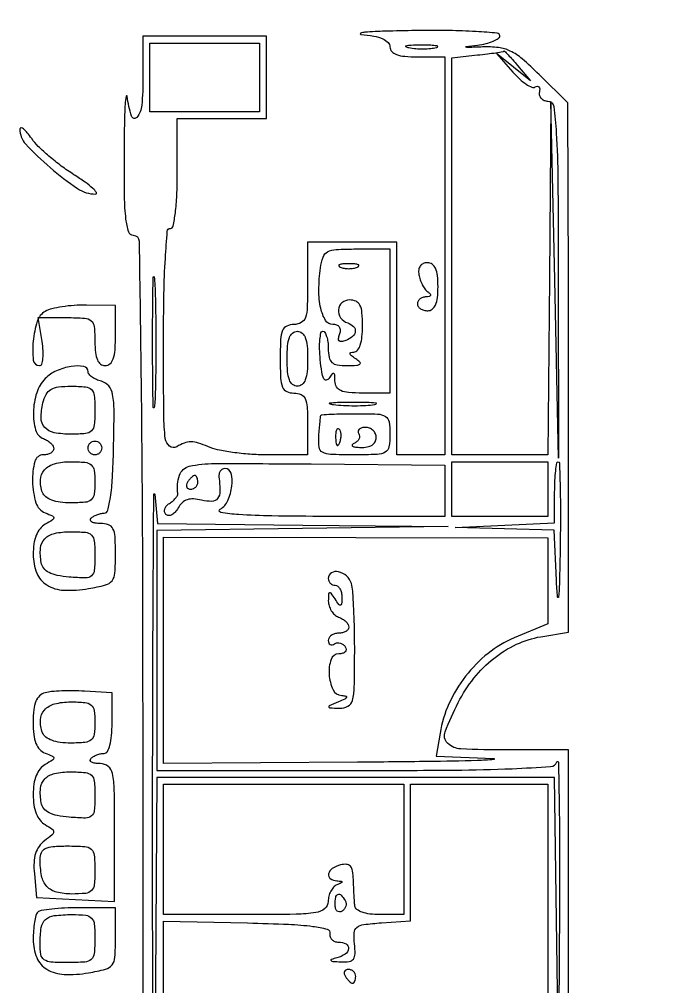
# Model space of a CAD drawing. Extents: x 23 to 255, y 40 to 184.
# Drawn here: x 120.55 to 128.56, y 136.84 to 148.77 of the extents above; entities that cross this region are included whole.
import ezdxf

# ---------------------------------------------------------------- set-up
doc = ezdxf.new("R2010")
doc.units = 0
doc.header["$MEASUREMENT"] = 0

msp = doc.modelspace()

# ---------------------------------------------------------------- linework, layer by layer
for points in [[(207.919475, 175.632891, 0.000007), (191.762556, 175.634099, 0.00002), (173.0434, 175.634494, 0.000013), (151.49745, 175.633531), (95.9364, 175.6296)], [(127.323, 135.902693), (127.323, 137.830946), (127.323, 139.7592), (126.5616, 139.7592, -0.010216), (125.996653, 139.770744, -0.185908), (125.834199, 139.841058, -0.300173), (125.803706, 139.983103, -0.025), (125.96569, 140.344128, -0.050584), (126.158903, 140.6437, -0.055941), (126.402636, 140.887299, -0.058794), (126.682305, 141.061046, -0.067875), (126.981664, 141.154604), (127.323, 141.212272), (127.32564, 142.283486, 0.000625), (127.326316, 142.84035, 0.00019), (127.325964, 143.683444, 0.000191), (127.324849, 144.627893, 0.000208), (127.323035, 145.545042), (127.317791, 147.735384), (126.960832, 148.087293, 0.016823), (126.753458, 148.278413, 0.064538), (126.607153, 148.374705, 0.083142), (126.460998, 148.417889, 0.040172), (126.265487, 148.425927, -0.001042), (126.086998, 148.419296, -0.092499), (126.060822, 148.423237, -0.789089), (126.061428, 148.429326, -0.001964), (126.20205, 148.447932, 0.026812), (126.307378, 148.467233, 0.040172), (126.396233, 148.496201, 0.046776), (126.459223, 148.529713, 0.25225), (126.477, 148.562707, 0.388317), (126.446928, 148.59559, 0.006714), (126.18405, 148.615551, 0.012576), (125.853056, 148.627874, 0.00658), (125.44065, 148.62742, 0.003271), (125.064269, 148.619589, 0.010558), (124.814346, 148.607468, 0.091776), (124.76148, 148.593822, 0.766581), (124.76385, 148.580255, -0.021754), (124.923739, 148.558811, -0.05727), (125.034324, 148.525661, -0.093588), (125.100202, 148.481333, -0.200595), (125.1234, 148.425836, 0.189718), (125.14498, 148.37101, 0.119242), (125.203198, 148.332577, 0.065841), (125.305376, 148.310305, 0.020784), (125.4618, 148.3038), (125.8002, 148.3038), (125.8002, 145.8504), (125.8002, 143.397), (125.5041, 143.397), (125.208, 143.397), (125.208, 144.7083), (125.208, 146.0196), (124.6581, 146.0196), (124.1082, 146.0196), (124.1082, 145.512, -0.008455), (124.103233, 145.218302, -0.072107), (124.08, 145.089, -0.188641), (124.028732, 145.027468, -0.12648), (123.939, 145.0044, 0.110458), (123.850507, 144.984609, 0.189791), (123.79941, 144.930375, 0.083766), (123.775294, 144.819069, 0.011557), (123.7698, 144.5814, 0.011557), (123.775294, 144.343731, 0.083766), (123.79941, 144.232425, 0.189791), (123.850507, 144.178191, 0.110458), (123.939, 144.1584, -0.102588), (124.026605, 144.140234, -0.188085), (124.07765, 144.089662, -0.090841), (124.102341, 143.987458, -0.013964), (124.1082, 143.7777), (124.1082, 143.397), (123.604581, 143.397, -0.017756), (123.395503, 143.404427, -0.016847), (123.183761, 143.426679, -0.017073), (122.997996, 143.459053, -0.055267), (122.879212, 143.498036, 0.031612), (122.761679, 143.542856, 0.075891), (122.669748, 143.556715, 0.087071), (122.585777, 143.541819, 0.052291), (122.494532, 143.497319, -0.32119), (122.406647, 143.502891, -0.192513), (122.353676, 143.598588, -0.029651), (122.334584, 143.887947, -0.00165), (122.3316, 144.792183, -0.004477), (122.336872, 145.381038, -0.010649), (122.354031, 145.818496, -0.005588), (122.378101, 146.153734, -0.39015), (122.4162, 146.1888, 0.358912), (122.451209, 146.217646, 0.01702), (122.477006, 146.37915, 0.020476), (122.495055, 146.595034, 0.010616), (122.5008, 146.8656), (122.5008, 147.5424), (123.0507, 147.5424), (123.6006, 147.5424), (123.6006, 148.05), (123.6006, 148.5576), (122.8392, 148.5576), (122.0778, 148.5576), (122.0778, 148.05, -0.020299), (122.063832, 147.706073, -0.154516), (122.003303, 147.557892, -0.599168), (121.935821, 147.571797, -0.040124), (121.884058, 147.81735, 0.847979), (121.870529, 147.817845, 0.036463), (121.857889, 147.719531, 0.009281), (121.848529, 147.462583, 0.003379), (121.844487, 147.09825, 0.004509), (121.846911, 146.580813, 0.024977), (121.864604, 146.303188, 0.048832), (121.897858, 146.148061, 0.326412), (121.957887, 146.1042, -0.409729), (122.030687, 146.032507, -0.000848), (122.054466, 144.289056, -0.002593), (122.072347, 141.642608, -0.000355), (122.077101, 136.1214, -0.000309), (122.07437, 130.276834, -0.002951)], [(122.200703, 135.354195, -0.000246), (122.197427, 137.6019, -0.000531), (122.197635, 139.751298, -0.000978), (122.203079, 141.499448, -0.000436), (122.211461, 142.910015, -0.952811), (122.224345, 142.91055), (122.256729, 142.551), (124.049614, 142.531625), (125.8425, 142.512249), (124.04475, 142.487642), (122.247, 142.463035), (122.247, 140.984218), (122.247, 139.5054), (124.69335, 139.5054, 0.001897), (125.919291, 139.51005, 0.008719), (126.629798, 139.527833, 0.006699), (127.104198, 139.554361, 0.287016), (127.182371, 139.61115, -0.814946), (127.199255, 139.608072, -0.001555), (127.208789, 139.126683, -0.003766), (127.214199, 138.536198, -0.00207), (127.212384, 137.8134), (127.199726, 135.9099), (127.175046, 137.66535), (127.150367, 139.4208), (124.699564, 139.4208), (122.24876, 139.4208), (122.225827, 135.67725, -0.001134)], [(122.3316, 136.039404), (122.3316, 137.649408), (123.36795, 137.625654, -0.004848), (123.873479, 137.609161, -0.021146), (124.171753, 137.583869, -0.032002), (124.349773, 137.549473, -0.397485), (124.38315, 137.49615, 0.12222), (124.384998, 137.455865, 0.124722), (124.40549, 137.421464, 0.112004), (124.442051, 137.398424, 0.085015), (124.4889, 137.3904, -0.12015), (124.581204, 137.367895, -0.309409), (124.612055, 137.310383, -0.219845), (124.570877, 137.241779, -0.085659), (124.46775, 137.194917, 0.014542), (124.400675, 137.175288, 0.559648), (124.397655, 137.162762, 0.179724), (124.420063, 137.152451, 0.006426), (124.516104, 137.146414, 0.045557), (124.619811, 137.150681, 0.199898), (124.671694, 137.180856, 0.164138), (124.692718, 137.243447, 0.028779), (124.685304, 137.36925, -0.042707), (124.68107, 137.505623, -0.217094), (124.715409, 137.571281, -0.134594), (124.799431, 137.606192, -0.013496), (125.01765, 137.627914), (125.3772, 137.653929), (125.3772, 138.495064), (125.3772, 139.3362), (126.2232, 139.3362), (127.0692, 139.3362), (127.0692, 137.659281), (127.0692, 135.982361)]]:
    msp.add_lwpolyline(points, format="xyb")
for points in [[(123.516, 148.05), (123.516, 147.627), (122.8392, 147.627), (122.1624, 147.627), (122.1624, 148.05), (122.1624, 148.473), (122.8392, 148.473), (123.516, 148.473)], [(127.0692, 142.974), (127.0692, 142.6356), (126.477, 142.6356), (125.8848, 142.6356), (125.8848, 142.974), (125.8848, 143.3124), (126.477, 143.3124), (127.0692, 143.3124)]]:
    msp.add_lwpolyline(points, close=True)
for points in [[(125.695436, 148.414873, -0.041951), (125.625435, 148.402699, -0.020826), (125.535368, 148.39849, -0.020511), (125.441051, 148.401884, -0.028254), (125.357036, 148.413166, -0.082665), (125.319635, 148.427028, -0.67161), (125.32131, 148.439652, -0.053901), (125.383215, 148.448903, -0.008901), (125.5041, 148.451665, -0.009782), (125.625791, 148.449898, -0.038992), (125.699895, 148.441562, -0.417468), (125.708512, 148.428688, -0.285845)], [(126.696538, 148.19805), (126.8577, 148.0077), (126.6462, 148.176295), (126.4347, 148.34489), (126.637347, 148.115452, 0.026509), (126.720392, 148.030914, 0.039124), (126.802322, 147.966919, 0.04475), (126.872654, 147.928911, 0.244607), (126.914394, 147.931996, -0.116721), (126.940801, 147.940782, -0.24775), (126.960109, 147.932688, -0.168461), (126.969215, 147.908075, -0.058119), (126.965546, 147.869784, 0.118611), (126.966563, 147.828258, 0.122088), (126.986405, 147.792243, 0.111703), (127.022522, 147.76744, 0.087469), (127.0692, 147.757745, -0.365403), (127.141687, 147.692751, -0.020089), (127.174175, 147.365692, -0.012753), (127.19334, 146.790905, -0.001628), (127.198991, 145.5543), (127.201882, 143.3547), (127.154536, 145.5543), (127.107189, 147.7539), (127.088194, 145.57545), (127.0692, 143.397), (126.477, 143.397), (125.8848, 143.397), (125.8848, 145.845293), (125.8848, 148.293586), (126.20205, 148.326772, 0.003903), (126.324245, 148.340519, 0.006221), (126.428469, 148.354386, 0.00189), (126.518092, 148.367794, 0.229948), (126.527338, 148.374178, -0.497032), (126.534591, 148.375155, -0.004184), (126.580356, 148.328307, -0.009931), (126.634152, 148.270035, -0.005765)], [(120.561319, 147.4155, 0.197561), (120.631317, 147.229472, 0.027405), (120.934781, 146.937553, 0.02919), (121.27168, 146.679923, 0.149725), (121.494073, 146.6118, 0.600275), (121.504539, 146.631444, 0.062671), (121.460401, 146.682088, 0.02864), (121.363513, 146.759081, 0.012262), (121.226024, 146.851078, -0.018893), (121.071129, 146.95772, -0.016605), (120.917718, 147.080249, -0.016914), (120.78668, 147.200133, -0.047163), (120.706299, 147.295228, 0.018886), (120.651318, 147.368268, 0.048853), (120.604961, 147.415068, 0.14183), (120.575742, 147.427793, 0.443441)], [(125.1234, 145.0467), (125.1234, 144.1584), (124.785, 144.1584, -0.018673), (124.613146, 144.16482, -0.08428), (124.516011, 144.188884, -0.160808), (124.464806, 144.234699, -0.129025), (124.445305, 144.30645, 0.015007), (124.442381, 144.381824, 0.281145), (124.429218, 144.400383, 0.34694), (124.409457, 144.39508, 0.019023), (124.370563, 144.338558, -0.236056), (124.336833, 144.318225, -0.314741), (124.306911, 144.335796, -0.070521), (124.282722, 144.417102, -0.013319), (124.263872, 144.571208, -0.01759), (124.255857, 144.704854, -0.02939), (124.259689, 144.817401, -0.030078), (124.272513, 144.900598, -0.353097), (124.296314, 144.9198, -0.265582), (124.321596, 144.905352, -0.057893), (124.342705, 144.857672, -0.0459), (124.357228, 144.789332, -0.029423), (124.362, 144.7083, 0.046158), (124.372183, 144.598235, 0.16434), (124.406285, 144.537306, 0.149829), (124.472601, 144.506303, 0.036375), (124.59465, 144.498095, 0.011096), (124.713169, 144.501386, 0.155556), (124.752592, 144.516162, 0.461139), (124.753539, 144.540168, 0.043106), (124.7004, 144.5814, -0.021149), (124.647791, 144.618644, -0.167501), (124.631663, 144.643231, -0.405416), (124.640764, 144.659065, -0.066727), (124.67925, 144.664705, 0.232097), (124.723206, 144.686943, 0.082333), (124.756781, 144.751118, 0.054289), (124.778237, 144.852155, 0.025199), (124.785, 144.986271, 0.019815), (124.77842, 145.15224, 0.095714), (124.753346, 145.242805, 0.173451), (124.704695, 145.289639, 0.106117), (124.625946, 145.306543, 0.178289), (124.531486, 145.271755, 0.197749), (124.487247, 145.185646, 0.180219), (124.51484, 145.086898, 0.156243), (124.602042, 145.023086, -0.11165), (124.674394, 144.979309, -0.232981), (124.696212, 144.918883, -0.193684), (124.66222, 144.855754, -0.082141), (124.577808, 144.80626, -0.051615), (124.526024, 144.792302, -0.240886), (124.497517, 144.801517, -0.240886), (124.488302, 144.830024, -0.051615), (124.50226, 144.881808, 0.084001), (124.512339, 144.931839, 0.158293), (124.500963, 144.97099, 0.159471), (124.468845, 144.995801, 0.085575), (124.418971, 145.0044, -0.263439), (124.329569, 145.055017, -0.0813), (124.270273, 145.204251, -0.055856), (124.246816, 145.428193, -0.031058), (124.265852, 145.70235, -0.051662), (124.297773, 145.83588, -0.189832), (124.353554, 145.900374, -0.10904), (124.45877, 145.928961, -0.012018), (124.710002, 145.935), (125.1234, 145.935)], [(124.51005, 145.709771, 0.057986), (124.558273, 145.696545, 0.037979), (124.6158, 145.692169, 0.037979), (124.673327, 145.696545, 0.057986), (124.72155, 145.709771, 0.174857), (124.739264, 145.725615, 0.447206), (124.734108, 145.739907, 0.078554), (124.691216, 145.749803, 0.017491), (124.6158, 145.752442, 0.017491), (124.540384, 145.749803, 0.078554), (124.497492, 145.739907, 0.447206), (124.492336, 145.725615, 0.174857)], [(125.479241, 145.61775, 0.042701), (125.49499, 145.55651, 0.035774), (125.521649, 145.494932, 0.037222), (125.554468, 145.44194, 0.077217), (125.5887, 145.407545, -0.047673), (125.618104, 145.38129, -0.273631), (125.622332, 145.361687, -0.268886), (125.607162, 145.348282, -0.04656), (125.56755, 145.344095, 0.07833), (125.527153, 145.33722, 0.089546), (125.492864, 145.318329, 0.099425), (125.469931, 145.290567, 0.123684), (125.4618, 145.2582, 0.148195), (125.471577, 145.225937, 0.098894), (125.499077, 145.198451, 0.082425), (125.540186, 145.179919, 0.064853), (125.5887, 145.1736, 0.164293), (125.645335, 145.192726, 0.129352), (125.685386, 145.2441, 0.075863), (125.708672, 145.333999, 0.025511), (125.7156, 145.4697, 0.025126), (125.708675, 145.607425, 0.078899), (125.685121, 145.696701, 0.135655), (125.643999, 145.747027, 0.155241), (125.584991, 145.7658, 0.106017), (125.534472, 145.754966, 0.132787), (125.497541, 145.724701, 0.12006), (125.478525, 145.677268, 0.077316)], [(122.225274, 144.048496, -0.053751), (122.215023, 143.979905, -0.862966), (122.205244, 143.980974, -0.007856), (122.198668, 144.276761, -0.001661), (122.197017, 144.7929, -0.001615), (122.198745, 145.308291, -0.008594), (122.205442, 145.58996, -0.903981), (122.215109, 145.590539, -0.030672), (122.225451, 145.486696, -0.005878), (122.234235, 145.151322, -0.003639), (122.237055, 144.757158, -0.003649), (122.234166, 144.367802, -0.006561)], [(120.87225, 145.16483, 0.189337), (120.774642, 145.043942, 0.050651), (120.72368, 144.79735, 0.055143), (120.725435, 144.566156, 0.380126), (120.803481, 144.4968, 0.323234), (120.830842, 144.516551, 0.053846), (120.845359, 144.583779, 0.041807), (120.847417, 144.679388, 0.024713), (120.834712, 144.7929), (120.786661, 145.089), (121.136131, 145.089, -0.014668), (121.358168, 145.082485, -0.162469), (121.439488, 145.04993, -0.196375), (121.477067, 144.977758, -0.023067), (121.4856, 144.7929, 0.025511), (121.492528, 144.657199, 0.075863), (121.515814, 144.5673, 0.129352), (121.555865, 144.515926, 0.164293), (121.6125, 144.4968, 0.185614), (121.671225, 144.519378, 0.127247), (121.710996, 144.579612, 0.065232), (121.733187, 144.689006, 0.017469), (121.7394, 144.866771), (121.7394, 145.236742), (121.37985, 145.242904, 0.021492), (121.231337, 145.239066, 0.020953), (121.082428, 145.222512, 0.021394), (120.953125, 145.19692, 0.069893)], [(124.1082, 144.5814, -0.020272), (124.101721, 144.42166, -0.069535), (124.079119, 144.32055, -0.128937), (124.039238, 144.26412, -0.176579), (123.9813, 144.243, -0.176579), (123.923362, 144.26412, -0.128937), (123.883481, 144.32055, -0.069535), (123.860879, 144.42166, -0.020272), (123.8544, 144.5814, -0.020272), (123.860879, 144.74114, -0.069535), (123.883481, 144.84225, -0.128937), (123.923362, 144.89868, -0.176579), (123.9813, 144.9198, -0.176579), (124.039238, 144.89868, -0.128937), (124.079119, 144.84225, -0.069535), (124.101721, 144.74114, -0.020272)], [(120.87225, 144.336625, 0.118622), (120.767602, 144.16296, 0.069512), (120.726949, 143.922356, 0.075789), (120.753958, 143.703354, 0.236885), (120.8511, 143.596794, -0.048303), (120.899643, 143.572565, -0.053891), (120.940723, 143.54021, -0.061199), (120.96881, 143.505027, -0.13875), (120.978, 143.472549, -0.164455), (120.968258, 143.44373, -0.095748), (120.940723, 143.419192, -0.076852), (120.899636, 143.402611, -0.057609), (120.8511, 143.397, 0.339874), (120.744539, 143.315106, 0.072586), (120.715831, 143.067387, 0.065833), (120.758652, 142.803748, 0.231653), (120.87225, 142.681262, -0.013333), (120.963143, 142.64343, -0.295615), (120.978, 142.620497, -0.259519), (120.963948, 142.595246, -0.010895), (120.87225, 142.541107, 0.099877), (120.808968, 142.486643, 0.070699), (120.762272, 142.405068, 0.058341), (120.733629, 142.298338, 0.036425), (120.7242, 142.169073, 0.094655), (120.767911, 141.940246, 0.161716), (120.891709, 141.792715, 0.129263), (121.102763, 141.728609, 0.051334), (121.407333, 141.74837, 0.020893), (121.615455, 141.792544, 0.166916), (121.696255, 141.84568, 0.149822), (121.731857, 141.940014, 0.015861), (121.7394, 142.177736, 0.013943), (121.733512, 142.388841, 0.100514), (121.707864, 142.486781, 0.197954), (121.653702, 142.534617, 0.083343), (121.5561, 142.551, -0.032949), (121.489949, 142.555364, -0.089022), (121.445283, 142.569638, -0.220083), (121.429299, 142.590636, -0.256082), (121.43625, 142.61445, -0.064082), (121.467737, 142.638757, -0.039128), (121.510055, 142.659262, -0.038656), (121.555959, 142.673246, -0.054664), (121.5984, 142.6779, 0.340383), (121.644635, 142.7135, 0.027988), (121.677278, 142.872485, 0.02318), (121.701571, 143.114133, 0.007745), (121.715194, 143.469169, 0.004688), (121.721575, 143.942234, 0.044943), (121.704332, 144.142906, 0.128763), (121.656539, 144.246663, 0.158109), (121.567144, 144.303886, -0.039605), (121.503556, 144.326019, -0.051085), (121.449805, 144.356524, -0.060693), (121.412776, 144.390301, -0.179399), (121.401, 144.422067, 0.364839), (121.34717, 144.48602, 0.083109), (121.194242, 144.486881, 0.064414), (121.010674, 144.43233, 0.093983)], [(121.4856, 143.9469, -0.021784), (121.477779, 143.767472, -0.174173), (121.443657, 143.693463, -0.177507), (121.370586, 143.658835, -0.022802), (121.194493, 143.6508, -0.045265), (120.9827, 143.670013, -0.164732), (120.866285, 143.734744, -0.186913), (120.821613, 143.850871, -0.06097), (120.844747, 144.036308, -0.059785), (120.885194, 144.142049, -0.137866), (120.943247, 144.20328, -0.106869), (121.035108, 144.234242, -0.028048), (121.191112, 144.243, -0.022163), (121.369847, 144.235073, -0.176677), (121.443415, 144.200584, -0.175603), (121.477742, 144.126715, -0.02184)], [(124.934565, 144.013351, -0.024559), (124.826239, 144.002308, -0.012695), (124.690114, 143.99862, -0.01259), (124.54967, 144.001918, -0.018638), (124.426965, 144.012488, -0.069146), (124.379357, 144.025217, -0.756877), (124.380819, 144.036919, -0.031761), (124.476443, 144.045278, -0.005499), (124.6581, 144.047585, -0.005888), (124.84048, 144.045747, -0.025342), (124.948697, 144.037885, -0.556092), (124.954215, 144.025933, -0.212532)], [(125.1234, 143.6508, -0.040222), (125.110946, 143.496233, -0.227178), (125.065005, 143.43016, -0.121018), (124.965485, 143.402018, -0.00868), (124.676456, 143.397, -0.008243), (124.390374, 143.401717, -0.116294), (124.292043, 143.428352, -0.243547), (124.249777, 143.490539, -0.048134), (124.246583, 143.62965, -0.002117), (124.253623, 143.720327, -0.003087), (124.260658, 143.800172, -0.001529), (124.267256, 143.867888, -0.053557), (124.270527, 143.88345, -0.308719), (124.281604, 143.892007, -0.002422), (124.399637, 143.898387, -0.007608), (124.537734, 143.903077, -0.004682), (124.7004, 143.9046, -0.009722), (124.971119, 143.899336, -0.126045), (125.067, 143.87076, -0.222479), (125.11147, 143.804708, -0.0387)], [(124.453279, 143.60145, 0.018894), (124.458274, 143.538311, 0.168741), (124.47023, 143.513628, 0.470617), (124.485648, 143.515087, 0.054073), (124.504391, 143.550337, 0.051402), (124.517592, 143.596603, 0.05415), (124.520758, 143.643772, 0.060344), (124.514061, 143.684829, 0.126455), (124.497713, 143.712487, 0.296942), (124.479197, 143.716397, 0.208169), (124.463576, 143.700954, 0.077125), (124.454209, 143.660347, 0.028489)], [(124.738234, 143.658026, -0.131107), (124.748131, 143.625204, -0.121773), (124.740788, 143.590794, -0.105417), (124.716766, 143.56001, -0.07888), (124.679777, 143.537805, 0.132361), (124.657668, 143.521122, 0.452471), (124.660634, 143.505582, 0.10372), (124.696482, 143.493477, 0.020972), (124.76385, 143.488279, 0.055142), (124.841924, 143.494153, 0.094793), (124.902438, 143.517924, 0.120857), (124.940412, 143.557327, 0.132361), (124.9542, 143.6085, 0.103052), (124.944113, 143.656923, 0.098802), (124.915456, 143.698123, 0.09695), (124.87265, 143.725731, 0.095165), (124.822307, 143.7354, 0.059426), (124.77524, 143.729786, 0.127308), (124.743205, 143.712671, 0.191306), (124.731013, 143.687356, 0.157368)], [(121.5702, 143.4816, -0.099038), (121.563741, 143.449313, -0.097945), (121.545349, 143.421851, -0.097945), (121.517887, 143.403459, -0.099038), (121.4856, 143.397, -0.099038), (121.453313, 143.403459, -0.097945), (121.425851, 143.421851, -0.097945), (121.407459, 143.449313, -0.099038), (121.401, 143.4816, -0.099038), (121.407459, 143.513887, -0.097945), (121.425851, 143.541349, -0.097945), (121.453313, 143.559741, -0.099038), (121.4856, 143.5662, -0.099038), (121.517887, 143.559741, -0.097945), (121.545349, 143.541349, -0.097945), (121.563741, 143.513887, -0.099038)], [(121.4856, 143.0586, -0.032192), (121.476099, 142.911188, -0.186585), (121.439554, 142.843917, -0.156398), (121.363202, 142.812181, -0.020917), (121.186845, 142.8048, -0.032025), (121.05817, 142.81305, -0.055587), (120.954262, 142.838381, -0.072248), (120.879729, 142.878561, -0.14238), (120.839394, 142.9317, -0.10098), (120.812977, 143.09022, -0.177742), (120.862597, 143.211639, -0.146319), (120.989138, 143.28757, -0.06255), (121.186845, 143.3124, -0.020917), (121.363202, 143.305019, -0.156398), (121.439554, 143.273283, -0.186585), (121.476099, 143.206012, -0.032192)], [(125.800167, 142.95285), (125.8002, 142.6356), (124.34085, 142.638173, -0.003184), (123.66525, 142.643666, -0.013281), (123.258601, 142.660372, -0.02539), (123.036834, 142.68675, -0.70079), (123.02955, 142.726976, 0.157395), (123.124841, 142.83321, 0.075191), (123.174093, 143.011985, 0.092999), (123.163512, 143.17028, 0.342131), (123.089291, 143.2278, 0.124261), (123.056709, 143.219575, 0.116034), (123.030957, 143.196736, 0.103799), (123.016157, 143.162435, 0.082595), (123.014715, 143.12205, -0.029887), (123.026896, 142.946752, -0.165102), (122.997768, 142.858154, -0.234264), (122.928045, 142.823114, -0.062923), (122.801377, 142.838417, 0.046312), (122.701509, 142.853852, 0.09537), (122.623398, 142.84369, 0.109856), (122.56174, 142.806867, 0.075992), (122.511622, 142.742543, -0.05322), (122.47501, 142.690882, -0.089144), (122.43341, 142.657918, -0.128365), (122.393788, 142.64835, -0.194136), (122.361545, 142.662055, -0.144628), (122.344668, 142.693086, -0.130494), (122.34645, 142.729683, -0.105896), (122.367522, 142.766556, -0.071883), (122.404726, 142.797709, 0.035609), (122.446494, 142.827829, 0.043395), (122.480662, 142.861811, 0.048983), (122.503228, 142.89455, 0.161031), (122.508026, 142.920009, -0.11175), (122.52833, 143.146171, -0.266117), (122.648801, 143.255842, -0.054789), (122.960669, 143.289925, -0.002014), (124.150467, 143.284402), (125.800135, 143.2701)], [(127.22159, 142.27605, -0.001506), (127.21261, 141.809146, -0.021526), (127.201752, 141.643075, -0.907383), (127.189591, 141.643213, -0.009544), (127.175584, 141.85305), (127.146387, 142.4664), (126.536744, 142.48321), (125.9271, 142.50002), (126.54045, 142.529216), (127.1538, 142.558413), (127.1538, 142.935406, -0.01053), (127.156844, 143.079948, -0.017406), (127.166226, 143.201658, -0.011538), (127.179301, 143.298064, -0.368691), (127.1961, 143.3124, -0.40513), (127.213012, 143.296006, -0.00163), (127.221037, 143.007972, -0.006378), (127.224996, 142.673436, -0.003824)], [(122.6277, 143.0586, 0.082592), (122.614459, 143.026274, 0.161196), (122.617091, 142.998851, 0.182303), (122.634979, 142.980623, 0.108972), (122.665007, 142.974, 0.093332), (122.699207, 142.98044, 0.09642), (122.728282, 142.998851, 0.099167), (122.747742, 143.02632, 0.105053), (122.7546, 143.0586, 0.042167), (122.751864, 143.090989, 0.061769), (122.743641, 143.118349, 0.081139), (122.731559, 143.136901, 0.210953), (122.717293, 143.1432, 0.151918), (122.699465, 143.137655, 0.038439), (122.675586, 143.118349, 0.035638), (122.650457, 143.090983, 0.029505)], [(121.4856, 142.156733, -0.020351), (121.478145, 141.973645, -0.200017), (121.443478, 141.906436, -0.181334), (121.369432, 141.880161, -0.016244), (121.169054, 141.890243, -0.027303), (121.020666, 141.910754, -0.071766), (120.919462, 141.946011, -0.105838), (120.856074, 141.998265, -0.121369), (120.823499, 142.069492, -0.068949), (120.814738, 142.2456, -0.169227), (120.867263, 142.362197, -0.151848), (120.985908, 142.428698, -0.052417), (121.183598, 142.44948, -0.020785), (121.367824, 142.441819, -0.173385), (121.442631, 142.407828, -0.179533), (121.477549, 142.334738, -0.022603)], [(127.0692, 141.845331), (127.0692, 141.315581), (126.653913, 141.140127, 0.068649), (126.332064, 140.948588, 0.059101), (126.055308, 140.66817, 0.058792), (125.850565, 140.32916, 0.066345), (125.740621, 139.965213), (125.694627, 139.681782), (126.403063, 139.653111, -0.932186), (126.403433, 139.64067, -0.018151), (126.201349, 139.627804, -0.003724), (125.595174, 139.615778, -0.001295), (124.72155, 139.60722), (122.3316, 139.59), (122.3316, 140.986456), (122.3316, 142.382912), (124.7004, 142.378996), (127.0692, 142.37508)], [(124.362, 141.8742, 0.099038), (124.368459, 141.841913, 0.097945), (124.386851, 141.814451, 0.097945), (124.414313, 141.796059, 0.099038), (124.4466, 141.7896, -0.17131), (124.478775, 141.778243, -0.095191), (124.505968, 141.74611, -0.075283), (124.52413, 141.698185, -0.055234), (124.529905, 141.64155, -0.011938), (124.527202, 141.558734, -0.327416), (124.514119, 141.542861, -0.309569), (124.494267, 141.550147, -0.011213), (124.4466, 141.6204, 0.01177), (124.399192, 141.690103, 0.317113), (124.379191, 141.697084, 0.319339), (124.366011, 141.680593, 0.011862), (124.363295, 141.596595, 0.077357), (124.37229, 141.535343, 0.065569), (124.399657, 141.475855, 0.067443), (124.440483, 141.427069, 0.093497), (124.4889, 141.397194, -0.048303), (124.537443, 141.372965, -0.053891), (124.578523, 141.34061, -0.061199), (124.60661, 141.305427, -0.13875), (124.6158, 141.272949, -0.164455), (124.606058, 141.24413, -0.095748), (124.578523, 141.219592, -0.076852), (124.537436, 141.203011, -0.057609), (124.4889, 141.1974, 0.06887), (124.440397, 141.190687, 0.085131), (124.399277, 141.171082, 0.099915), (124.371782, 141.141972, 0.140337), (124.362, 141.107807, 0.098926), (124.368076, 141.077399, 0.176081), (124.385134, 141.05883, 0.169366), (124.410693, 141.055133, 0.090666), (124.440754, 141.066887, -0.108373), (124.474873, 141.078867, -0.099685), (124.511984, 141.076006, -0.095498), (124.546375, 141.058706, -0.090427), (124.572647, 141.02958, -0.138012), (124.582009, 140.996934, -0.191021), (124.571038, 140.968857, -0.139589), (124.539664, 140.949904, -0.066605), (124.492549, 140.9436, 0.320719), (124.396903, 140.875215, 0.099927), (124.372651, 140.689979, 0.092731), (124.421677, 140.501089, 0.278436), (124.528045, 140.430054, -0.040092), (124.579392, 140.423559, -0.49129), (124.586835, 140.408209, -0.164422), (124.564933, 140.386409, -0.012823), (124.4889, 140.3514, 0.003206), (124.37534, 140.301737, 0.345481), (124.367981, 140.287834, 0.350073), (124.379738, 140.277546, 0.003242), (124.503087, 140.272746, 0.136459), (124.604669, 140.297479, 0.20256), (124.66014, 140.368804, 0.060113), (124.683023, 140.529763, 0.004688), (124.688139, 140.96475, 0.005663), (124.685652, 141.242844, 0.007051), (124.67677, 141.501167, 0.005842), (124.663754, 141.717281, 0.05229), (124.6471, 141.81075, 0.141149), (124.588709, 141.903626, 0.128224), (124.487719, 141.95544, 0.19069), (124.400379, 141.941536, 0.26497)], [(120.87225, 140.463419, 0.120445), (120.803669, 140.425729, 0.110765), (120.757647, 140.359588, 0.072214), (120.731887, 140.255722, 0.024737), (120.7242, 140.100448, 0.026682), (120.732347, 139.947889, 0.066258), (120.758773, 139.839444, 0.094529), (120.804889, 139.765863, 0.114167), (120.87225, 139.720262, -0.013333), (120.963143, 139.68243, -0.295615), (120.978, 139.659497, -0.259519), (120.963948, 139.634246, -0.010895), (120.87225, 139.580107, 0.099776), (120.809055, 139.525741, 0.070514), (120.762344, 139.444284, 0.058333), (120.733654, 139.337865, 0.036717), (120.7242, 139.2093, 0.03682), (120.733674, 139.080826, 0.058044), (120.762403, 138.97419, 0.069992), (120.809124, 138.892379, 0.099449), (120.87225, 138.83769, -0.021275), (120.959227, 138.783376, -0.256305), (120.976431, 138.74936, -0.213355), (120.958396, 138.712401, -0.014957), (120.865591, 138.639402, 0.077105), (120.796598, 138.569701, 0.081169), (120.753433, 138.483535, 0.066391), (120.734625, 138.373862, 0.033033), (120.738691, 138.232666), (120.7665, 137.9403), (121.247433, 137.915093), (121.728365, 137.889886), (121.728365, 138.739943, 0.00365), (121.72448, 139.272041, 0.047929), (121.702792, 139.467723, 0.174299), (121.648769, 139.555579, 0.170207), (121.550583, 139.59, -0.034022), (121.48655, 139.594362, -0.092918), (121.443662, 139.608638, -0.226512), (121.428721, 139.629628, -0.244329), (121.43625, 139.65345, -0.064082), (121.467737, 139.677757, -0.039128), (121.510055, 139.698262, -0.038656), (121.555959, 139.712246, -0.054664), (121.5984, 139.7169, 0.27184), (121.63922, 139.740864, 0.062624), (121.670348, 139.817901, 0.043937), (121.690686, 139.935598, 0.020825), (121.6971, 140.089538), (121.6971, 140.462175), (121.3587, 140.48271, 0.012741), (121.218283, 140.487645, 0.012321), (121.076215, 140.485514, 0.012327), (120.951353, 140.477476, 0.043487)], [(121.4856, 140.0976, -0.032192), (121.476099, 139.950188, -0.186585), (121.439554, 139.882917, -0.156398), (121.363202, 139.851181, -0.020917), (121.186845, 139.8438, -0.032025), (121.05817, 139.85205, -0.055587), (120.954262, 139.877381, -0.072248), (120.879729, 139.917561, -0.14238), (120.839394, 139.9707, -0.10098), (120.812977, 140.12922, -0.177742), (120.862597, 140.250639, -0.146319), (120.989138, 140.32657, -0.06255), (121.186845, 140.3514, -0.020917), (121.363202, 140.344019, -0.156398), (121.439554, 140.312283, -0.186585), (121.476099, 140.245012, -0.032192)], [(121.4856, 139.195733, -0.020351), (121.478145, 139.012645, -0.200017), (121.443478, 138.945436, -0.181334), (121.369432, 138.919161, -0.016244), (121.169054, 138.929243, -0.027303), (121.020666, 138.949754, -0.071766), (120.919462, 138.985011, -0.105838), (120.856074, 139.037265, -0.121369), (120.823499, 139.108492, -0.068949), (120.814738, 139.2846, -0.169227), (120.867263, 139.401197, -0.151848), (120.985908, 139.467698, -0.052417), (121.183598, 139.48848, -0.020785), (121.367824, 139.480819, -0.173385), (121.442631, 139.446828, -0.179533), (121.477549, 139.373738, -0.022603)], [(125.2926, 138.5325), (125.2926, 137.7288), (124.9965, 137.7288, -0.030045), (124.876526, 137.736016, -0.053089), (124.77996, 137.758242, -0.0724), (124.714623, 137.791995, -0.216275), (124.690065, 137.83455, -0.008541), (124.68562, 137.889753, -0.002564), (124.680721, 137.973922, -0.00257), (124.676193, 138.068444, -0.002785), (124.672771, 138.160507, 0.032982), (124.662275, 138.26779, 0.140491), (124.634968, 138.325401, 0.20088), (124.587696, 138.348384, 0.078116), (124.513906, 138.34099, 0.080763), (124.412558, 138.296101, 0.192641), (124.366081, 138.229891, 0.308097), (124.387946, 138.172895, 0.136762), (124.46775, 138.145121, -0.011437), (124.523027, 138.140358, -0.382689), (124.5312, 138.131244, -0.295955), (124.52357, 138.119482, -0.009076), (124.46775, 138.095771, 0.113869), (124.427284, 138.067471, 0.064373), (124.393064, 138.018003, 0.059088), (124.369877, 137.956133, 0.060204), (124.362, 137.89095, -0.227942), (124.319424, 137.802411, -0.12971), (124.208433, 137.753328, -0.03649), (123.967278, 137.732674, -0.003122), (123.3468, 137.7288), (122.3316, 137.7288), (122.3316, 138.5325), (122.3316, 139.3362), (123.8121, 139.3362), (125.2926, 139.3362)], [(121.4856, 138.2787, -0.02172), (121.477823, 138.099751, -0.172432), (121.443947, 138.025567, -0.178488), (121.371477, 137.990769, -0.023606), (121.198551, 137.9826, -0.061228), (121.011704, 138.005567, -0.148518), (120.893682, 138.07623, -0.136504), (120.828946, 138.205231, -0.048481), (120.8088, 138.412519, -0.104772), (120.826084, 138.494097, -0.178375), (120.874054, 138.543507, -0.094356), (120.96822, 138.568457, -0.017714), (121.1472, 138.5748, -0.01583), (121.360479, 138.568046, -0.165362), (121.440279, 138.535144, -0.192545), (121.477213, 138.462708, -0.022778)], [(124.569887, 137.903846, -0.108373), (124.581867, 137.869727, -0.099685), (124.579006, 137.832616, -0.095498), (124.561706, 137.798225, -0.090427), (124.53258, 137.771953, -0.136093), (124.499928, 137.762456, -0.190788), (124.471857, 137.773167, -0.140899), (124.452912, 137.804117, -0.067432), (124.4466, 137.850707, -0.039415), (124.453804, 137.941955, -0.25701), (124.481048, 137.977006, -0.315493), (124.519936, 137.96895, -0.050477)], [(120.7806, 137.757, 0.133225), (120.758669, 137.718742, 0.022261), (120.740768, 137.635204, 0.023034), (120.728333, 137.53254, 0.018619), (120.7242, 137.421577, 0.098964), (120.768653, 137.199183, 0.160048), (120.893567, 137.054434, 0.1264), (121.105252, 136.991276, 0.051509), (121.407333, 137.01077, 0.020893), (121.615455, 137.054944, 0.166916), (121.696255, 137.10808, 0.149822), (121.731857, 137.202414, 0.015861), (121.7394, 137.440136), (121.7394, 137.8134), (121.2882, 137.8134, 0.01161), (121.11126, 137.809291, 0.016057), (120.952973, 137.796832, 0.012597), (120.82395, 137.779196, 0.157369)], [(121.4856, 137.4327, -0.022778), (121.477213, 137.248692, -0.192545), (121.440279, 137.176256, -0.165362), (121.360479, 137.143354, -0.01583), (121.1472, 137.1366, -0.015813), (120.943825, 137.143033, -0.139151), (120.859809, 137.172731, -0.201918), (120.819785, 137.237139, -0.039406), (120.8088, 137.3763, -0.038797), (120.823811, 137.569459, -0.173415), (120.877272, 137.667664, -0.154424), (120.985054, 137.71611, -0.029008), (121.2036, 137.7288, -0.024666), (121.372592, 137.720458, -0.179682), (121.444307, 137.685442, -0.170228), (121.477876, 137.61103, -0.021645)], [(124.5735, 136.9674, 0.029505), (124.596257, 136.935017, 0.035638), (124.621386, 136.907651, 0.038439), (124.645265, 136.888345, 0.151918), (124.663093, 136.8828, 0.210953), (124.677359, 136.889099, 0.081139), (124.689441, 136.907651, 0.061769), (124.697664, 136.935011, 0.042167), (124.7004, 136.9674, 0.105053), (124.693542, 136.99968, 0.099167), (124.674082, 137.027149, 0.09642), (124.645007, 137.04556, 0.093332), (124.610807, 137.052, 0.108972), (124.580779, 137.045377, 0.182303), (124.562891, 137.027149, 0.161196), (124.560259, 136.999726, 0.082592)]]:
    msp.add_lwpolyline(points, format="xyb", close=True)

doc.saveas('drawing.dxf')
